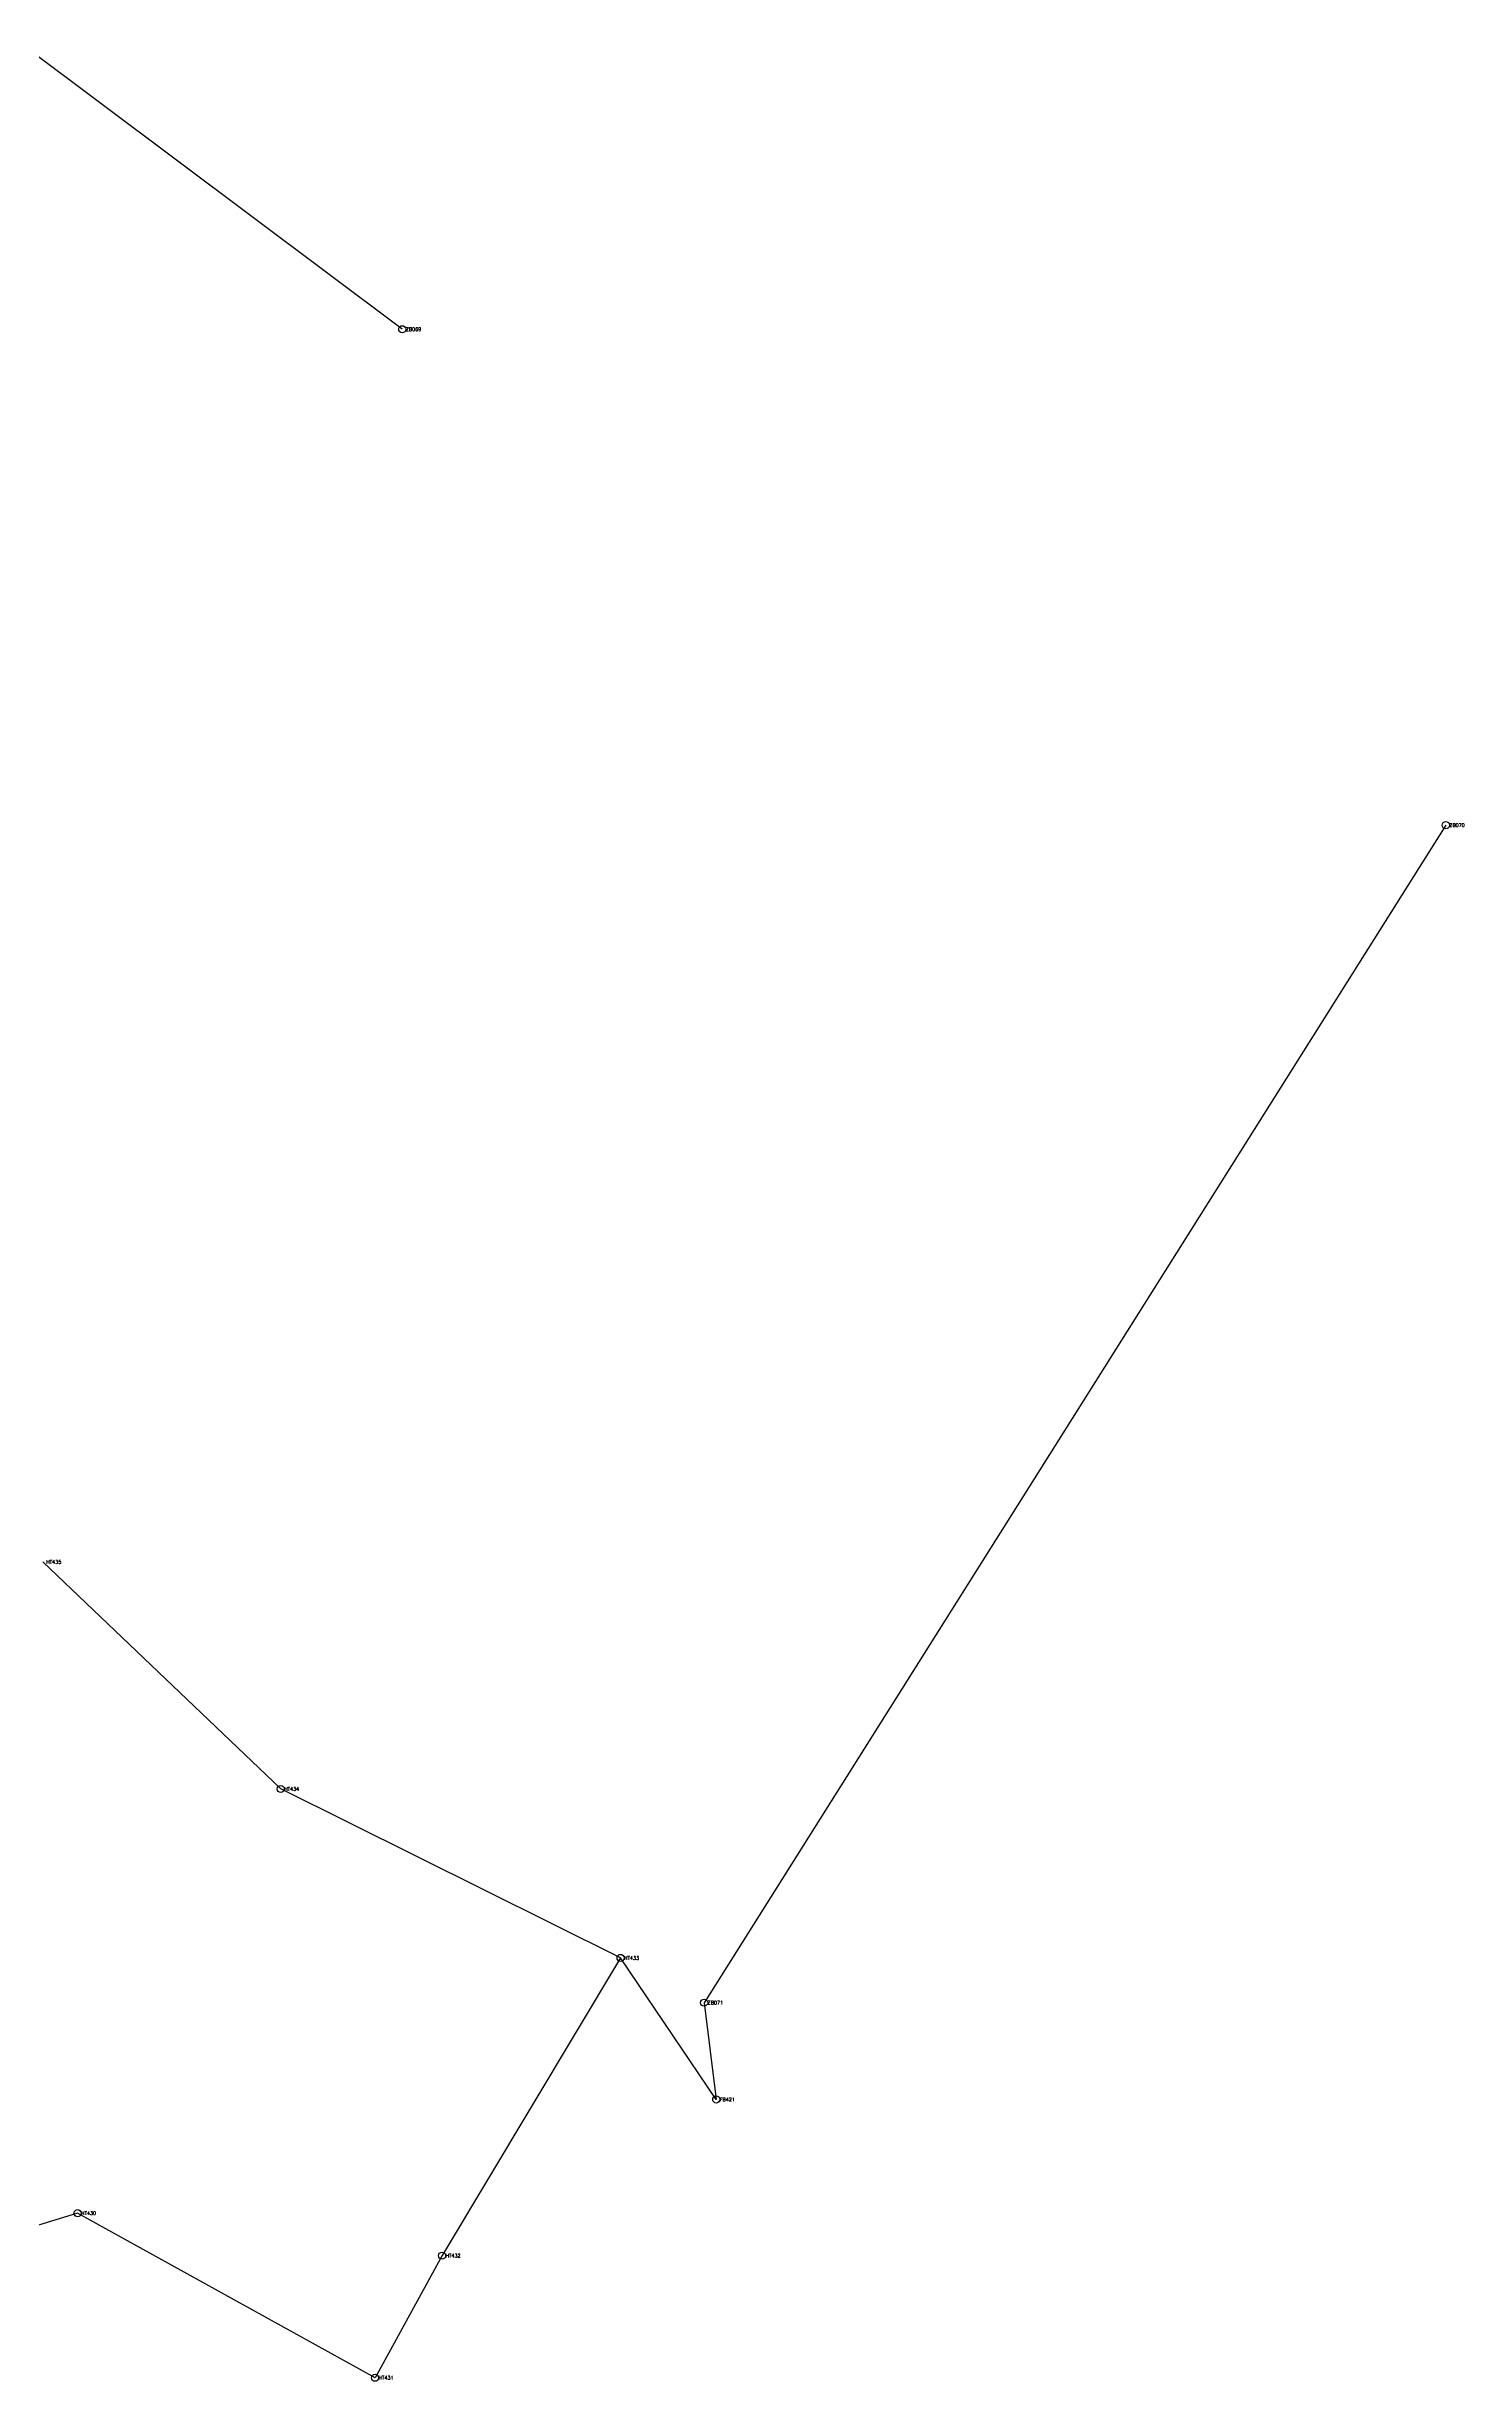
# Model space of a CAD drawing. Extents: x 249003 to 251270, y 2746050 to 2748778.
# Drawn here: x 250871 to 251270, y 2746050 to 2746707 of the extents above; entities that cross this region are included whole.
import ezdxf

# ---------------------------------------------------------------- set-up
doc = ezdxf.new("R2010")
doc.units = 0
doc.styles.get("Standard").update_dxf_attribs({"font": 'simplex'})

msp = doc.modelspace()

# ---------------------------------------------------------------- linework, layer by layer
at = {"color": 4}
for p, q in [((250971.426, 2746627.063), (250865.388, 2746706.522)), ((251264.935, 2746487.585), (251056.331, 2746156.417)), ((250870.331, 2746280.375), (250937.246, 2746216.519)), ((251032.827, 2746169.003), (250937.246, 2746216.519)), ((251032.827, 2746169.003), (250982.628, 2746085.281)), ((251059.738, 2746129.197), (251032.827, 2746169.003)), ((251056.331, 2746156.417), (251059.738, 2746129.197)), ((250880.113, 2746097.207), (250810.59, 2746075.843)), ((250963.763, 2746050.933), (250880.113, 2746097.207)), ((250982.628, 2746085.281), (250963.763, 2746050.933))]:
    msp.add_line(p, q, dxfattribs=at)
for centre in [(250971.426, 2746627.063), (251264.935, 2746487.585), (250937.246, 2746216.519), (251032.827, 2746169.003), (251056.331, 2746156.417), (251059.738, 2746129.197), (250880.113, 2746097.207), (250982.628, 2746085.281), (250963.763, 2746050.933)]:
    msp.add_circle(centre, 1)

# ---------------------------------------------------------------- texts
at = {"color": 5}
for s, p in [('ZB069', (250972.426, 2746626.563)), ('ZB070', (251265.935, 2746487.085)), ('HT435', (250871.331, 2746279.875)), ('HT434', (250938.246, 2746216.019)), ('HT433', (251033.827, 2746168.503)), ('ZB071', (251057.331, 2746155.917)), ('FB421', (251060.738, 2746128.697)), ('HT430', (250881.113, 2746096.707)), ('HT432', (250983.628, 2746084.781)), ('HT431', (250964.763, 2746050.433))]:
    msp.add_text(s, height=1, dxfattribs=at).set_placement(p)

doc.saveas('drawing.dxf')
